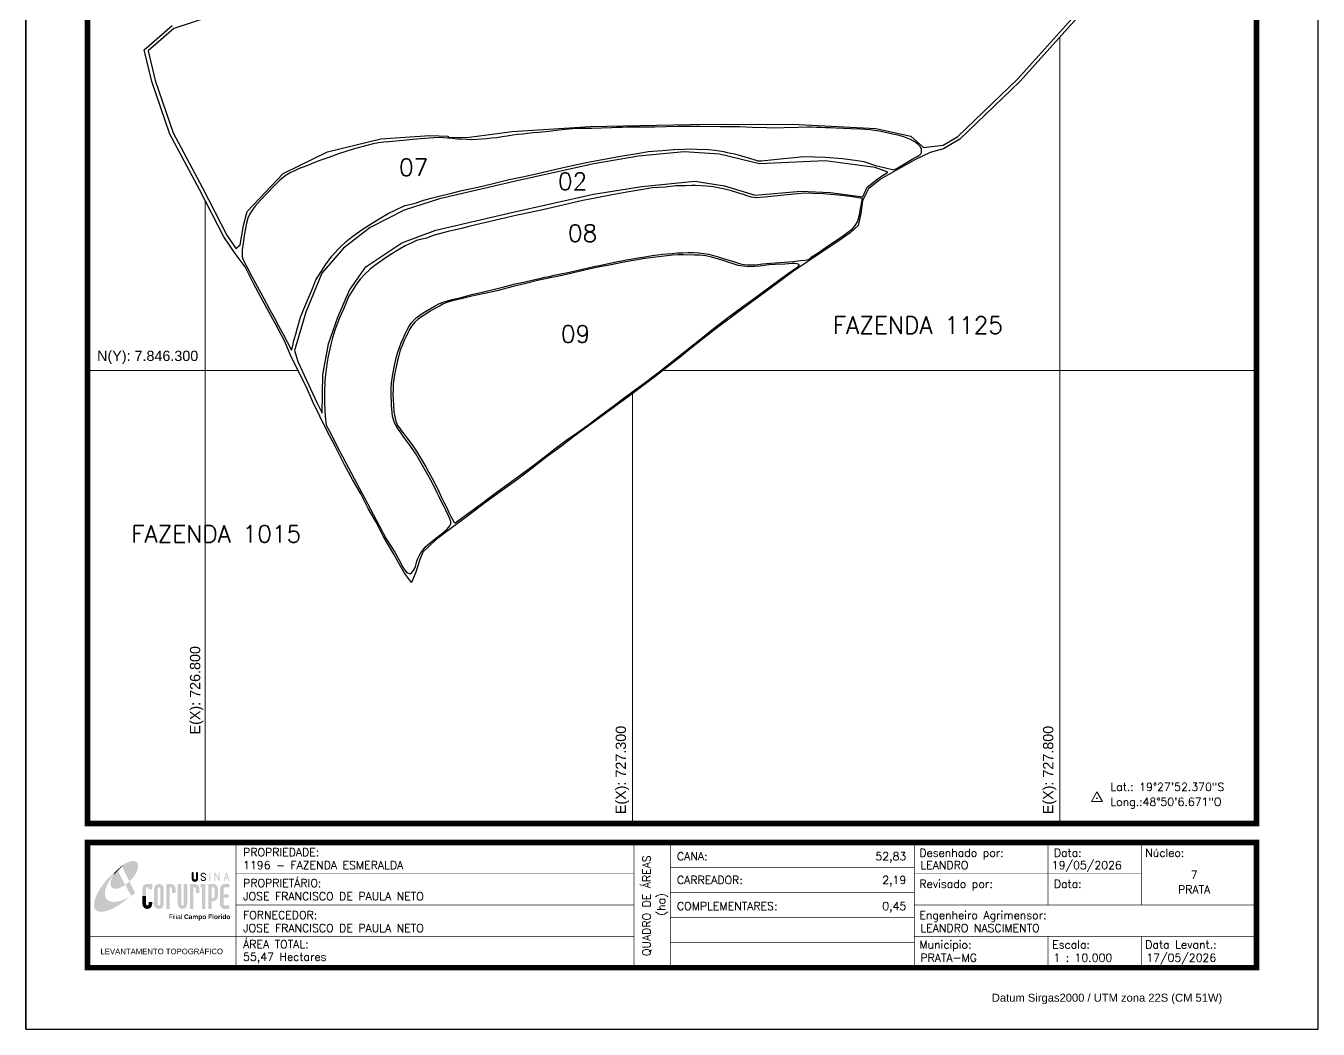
# Model space of a CAD drawing. Header units: millimetres. Extents: x 726590 to 728102, y 7845529 to 7847667.
# Drawn here: x 726590 to 728102, y 7845529 to 7846703 of the extents above; entities that cross this region are included whole.
import ezdxf
from ezdxf.enums import TextEntityAlignment as Align

# ---------------------------------------------------------------- set-up
doc = ezdxf.new("R2010")
doc.units = ezdxf.units.MM
doc.linetypes.add('LIN0', pattern=[0])
doc.layers.add('0114001196', color=1, linetype='Continuous', lineweight=25)
doc.layers.add('MALHA', color=8, linetype='Continuous', lineweight=9)
for name, color, linetype in [('0114001196001', 5, 'Continuous'), ('0114001196002', 5, 'Continuous'), ('0114001196007', 5, 'Continuous'), ('0114001196008', 5, 'Continuous'), ('0114001196009', 5, 'Continuous'), ('MARGEM', 5, 'Continuous'), ('TEXTO', 7, 'Continuous')]:
    doc.layers.add(name, color=color, linetype=linetype)
doc.styles.add('ARIAL', font='arial.ttf')
doc.styles.add('marcelo', font='arial.ttf')
doc.styles.add('ROMANS', font='romans')
doc.styles.add('SIMPLEX', font='simplex', dxfattribs={"height": 0.2})
doc.styles.get("Standard").update_dxf_attribs({"font": 'arial.ttf'})

# ---------------------------------------------------------------- blocks, each defined once
blk = doc.blocks.new('A$C78F83FB3')
at = {"layer": 'MARGEM'}
h = blk.add_hatch(color=20, dxfattribs=at)
edge = h.paths.add_edge_path()
edge.add_ellipse((19.49, 23.77), major_axis=(-6.68, -6.67), ratio=0.469426, start_angle=292.73277, end_angle=601.25787)
edge.add_ellipse((22.83, 22.05), major_axis=(12.64, 11.29), ratio=0.457614, start_angle=79.90686, end_angle=107.91393)
edge = h.paths.add_edge_path()
edge.add_ellipse((18.28, 18.7), major_axis=(13.95, 13.59), ratio=0.386848, start_angle=63.96117, end_angle=264.59932)
edge.add_ellipse((22.83, 22.05), major_axis=(12.64, 11.29), ratio=0.457614, start_angle=107.91393, end_angle=245.11815, ccw=False)
edge.add_ellipse((19.49, 23.77), major_axis=(-6.68, -6.67), ratio=0.469426, start_angle=241.25787, end_angle=292.73277, ccw=False)
for color, points in [(20, [(15.46, 26.12), (14.17, 24.81), (14.06, 24.24), (14.39, 23.97), (14.67, 24.54), (19.47, 29.32), (18.48, 28.66), (17.31, 27.78)]), (7, [(58.42, 24.9), (57.9, 24.9), (57.9, 21.73, -0.414214), (57.15, 20.98), (56.84, 20.98, -0.414214), (56.09, 21.73), (56.09, 24.9), (55.57, 24.9), (55.57, 21.73, 0.414214), (56.84, 20.46), (57.15, 20.46, 0.414214), (58.42, 21.73)]), (7, [(61.7, 24.9), (61.23, 24.9, 0.396318), (60.04, 23.78), (60.04, 23.72, 0.151912), (60.39, 22.97), (60.46, 22.92), (62.18, 22), (62.85, 21.83, 0.12407), (62.51, 22.42), (60.75, 23.36, -0.13192), (60.56, 23.77, -0.385578), (61.23, 24.37), (61.7, 24.37, -0.414214), (62.37, 23.7), (62.89, 23.7, 0.414214)]), (7, [(62.37, 23.7), (62.89, 23.7, 0.414214), (61.7, 24.9), (61.23, 24.9, 0.396318), (60.04, 23.78), (60.04, 23.72, 0.151912), (60.39, 22.97), (60.46, 22.92), (62.18, 22), (62.18, 22, -0.131921), (62.37, 21.59, -0.385578), (61.7, 20.98), (61.23, 20.98, -0.414214), (60.56, 21.65), (60.04, 21.65, 0.414214), (61.23, 20.46), (61.7, 20.46, 0.402546), (62.89, 21.61, 0.165292), (62.51, 22.42), (60.75, 23.36, -0.13192), (60.56, 23.77, -0.385578), (61.23, 24.37), (61.7, 24.37, -0.414214)]), (7, [(30.97, 12.46), (29.13, 12.46), (29.13, 8.21, 1), (34.29, 8.21), (34.29, 9.41), (32.45, 9.41), (32.45, 8.21, -1), (30.97, 8.21)])]:
    blk.add_hatch(color=color, dxfattribs=at).paths.add_polyline_path(points)
h = blk.add_hatch(color=7, dxfattribs=at)
h.paths.add_polyline_path([(65.24, 24.9), (64.72, 24.9), (64.72, 20.46), (65.24, 20.46)])
h.paths.add_polyline_path([(67.38, 20.46), (67.9, 20.46), (67.9, 23.74), (69.74, 20.46), (70.23, 20.46), (70.23, 24.9), (69.71, 24.9), (69.71, 21.58), (67.85, 24.9), (67.38, 24.9)])
h.paths.add_polyline_path([(72.17, 20.46), (72.72, 20.46), (73.14, 21.73), (74.49, 21.73), (74.9, 20.46), (75.45, 20.46), (74, 24.9), (73.62, 24.9)])
h.paths.add_polyline_path([(73.81, 23.8), (74.32, 22.25), (73.31, 22.25)], flags=16)
h = blk.add_hatch(color=7, dxfattribs=at)
h.paths.add_polyline_path([(31.71, 18.93, 0.414214), (29.13, 16.35), (29.13, 12.46), (30.97, 12.46), (30.97, 16.35, -0.414214), (31.71, 17.09), (32.45, 17.09), (32.45, 16.02), (34.29, 16.02), (34.29, 18.93)])
h.paths.add_polyline_path([(44.15, 17.09, -0.414214), (44.89, 16.35), (44.89, 14.1), (46.72, 14.1), (46.72, 16.17, 0.433937), (44.15, 18.93), (41.77, 18.93), (41.77, 12.46), (43.61, 12.46), (43.61, 17.09)])
h.paths.add_polyline_path([(43.61, 12.46), (41.77, 12.46), (41.77, 5.62), (43.61, 5.62)])
h.paths.add_polyline_path([(47.92, 12.46), (49.75, 12.46), (49.75, 18.93), (47.92, 18.93)])
h.paths.add_polyline_path([(52.91, 18.93), (51.08, 18.93), (51.08, 12.46), (52.91, 12.46)])
h.paths.add_polyline_path([(51.08, 8.12, -1), (49.75, 8.12), (49.75, 12.46), (47.92, 12.46), (47.92, 8.12, 1), (52.91, 8.12), (52.91, 12.46), (51.08, 12.46)])
h.paths.add_polyline_path([(54.41, 12.46), (56.25, 12.46), (56.25, 17.09), (56.79, 17.09, -0.414214), (57.53, 16.35), (57.53, 14.1), (59.36, 14.1), (59.36, 16.17, 0.433937), (56.79, 18.93), (54.41, 18.93)])
h.paths.add_polyline_path([(56.25, 12.46), (54.41, 12.46), (54.41, 5.62), (56.25, 5.62)])
h.paths.add_polyline_path([(60.73, 12.46), (62.58, 12.46), (62.58, 18.93), (60.02, 18.93), (60.02, 17.08), (60.73, 17.08)])
h.paths.add_polyline_path([(62.58, 12.46), (60.73, 12.46), (60.73, 5.62), (62.58, 5.62)])
h.paths.add_polyline_path([(64.06, 12.46), (65.82, 12.46), (65.82, 17.17), (66.66, 17.17, -0.450417), (67.48, 16.25), (67.48, 12.46), (69.24, 12.46, 0.002307), (69.24, 12.48, 0.005282), (69.23, 12.54, -0.000938), (69.23, 12.53), (69.23, 16.17, 0.433937), (66.66, 18.93), (64.06, 18.93)])
h.paths.add_polyline_path([(64.06, 5.62), (65.82, 5.62), (65.82, 9.77), (66.66, 9.77, 0.426056), (69.24, 12.46), (67.48, 12.46), (67.48, 12.45, -0.450417), (66.66, 11.53), (65.82, 11.53), (65.82, 12.46), (64.06, 12.46)])
h.paths.add_polyline_path([(70.37, 12.46), (74.87, 12.46), (74.87, 13.44), (72.21, 13.44), (72.21, 16.35, -0.414214), (72.95, 17.09), (75.38, 17.09), (75.38, 18.93), (72.95, 18.93, 0.414214), (70.37, 16.35)])
h.paths.add_polyline_path([(72.21, 11.62), (74.87, 11.62), (74.87, 12.46), (70.37, 12.46), (70.37, 8.21, 0.414214), (72.95, 5.62), (75.38, 5.62), (75.38, 7.47), (72.95, 7.47, -0.414214), (72.21, 8.21)])
h = blk.add_hatch(color=7, dxfattribs=at)
h.paths.add_polyline_path([(35.29, 16.35), (35.29, 8.21, 1), (40.46, 8.21, 0.016978), (40.45, 8.38), (40.45, 16.17, 0.433937), (37.88, 18.93), (37.87, 18.93, 0.41391)])
h.paths.add_polyline_path([(38.62, 16.35), (38.62, 8.21, -1), (37.13, 8.21), (37.13, 16.35, -1)], flags=16)
at = {"layer": 'MARGEM', "color": 7}
blk.add_lwpolyline([(58.42, 24.9), (57.9, 24.9), (57.9, 21.73, -0.414214), (57.15, 20.98), (56.84, 20.98, -0.414214), (56.09, 21.73), (56.09, 24.9), (55.57, 24.9), (55.57, 21.73, 0.414214), (56.84, 20.46), (57.15, 20.46, 0.414214), (58.42, 21.73), (58.42, 24.9)], format="xyb", close=True, dxfattribs=at)
at = {"layer": 'MARGEM', "color": 252, "insert": (43.05, 2.72), "char_height": 2.5, "attachment_point": 1, "style": 'ARIAL'}
blk.add_mtext_dynamic_manual_height_columns('Filial {\\fArial|b1|i0|c0|p34;Campo Florido}', width=33.0271, gutter_width=2.46, heights=[2.95], dxfattribs=at)

msp = doc.modelspace()

# ---------------------------------------------------------------- linework, layer by layer
at = {"layer": '0114001196'}
msp.add_lwpolyline([(727823.8, 7846716.4), (727753.2, 7846638.2), (727683.1, 7846570.6), (727663.7, 7846559.1), (727648.3, 7846554.9), (727630.2, 7846546.6), (727608.1, 7846533.9), (727590, 7846523.8), (727576.3, 7846512.3), (727569.2, 7846498.3), (727567.1, 7846483.6), (727564.1, 7846469.7), (727554.6, 7846460.8), (727540.1, 7846450.7), (727523.1, 7846439.7), (727505, 7846427.4), (727487.3, 7846415.4), (727468.5, 7846401.3), (727449.4, 7846387.1), (727431.7, 7846374.2), (727416.2, 7846362.7), (727401, 7846351.2), (727384, 7846338), (727369.2, 7846326.5), (727355.6, 7846315.3), (727340.4, 7846303.7), (727326, 7846292.6), (727310.7, 7846280.6), (727294.9, 7846269.2), (727279, 7846257.3), (727263.1, 7846245.6), (727247.1, 7846233.9), (727231.5, 7846222.7), (727216.8, 7846211.2), (727200.1, 7846199.1), (727182.2, 7846185.3), (727166.9, 7846173.4), (727147.8, 7846159.7), (727128.5, 7846145.6), (727107, 7846129.5), (727087.5, 7846115.1), (727070.3, 7846102), (727054.8, 7846087.3), (727051.2, 7846078.6), (727046.5, 7846064), (727041.3, 7846051.9), (727041.3, 7846051.9), (727033.3, 7846062.7), (727026.8, 7846073.6), (727020.6, 7846085.1), (727008.3, 7846106), (727008.3, 7846106), (727000, 7846122.5), (726990.7, 7846138.4), (726982.2, 7846155.5), (726972.5, 7846172.2), (726963.2, 7846189.6), (726952, 7846211.3), (726941.9, 7846230.4), (726934, 7846246.4), (726925.5, 7846263.8), (726918, 7846281.3), (726907.7, 7846301.7), (726899.8, 7846317.8), (726893.3, 7846333.7), (726882.9, 7846353.1), (726874.7, 7846367.9), (726865.4, 7846384.9), (726856.2, 7846402.3), (726846.7, 7846421.2), (726835.1, 7846436.8), (726822, 7846456.3), (726793.4, 7846511.8), (726758.7, 7846576.5), (726737.6, 7846638), (726728.8, 7846675.2), (726761.4, 7846703.6)], dxfattribs=at)
at = {"layer": '0114001196001'}
msp.add_lwpolyline([(726823.1, 7846719.8), (726763.4, 7846700.1), (726733.2, 7846673.8), (726741.5, 7846639.2), (726762.4, 7846578.1), (726796.9, 7846513.7), (726825.4, 7846458.3), (726835.9, 7846442.7), (726840.8, 7846446.9), (726845, 7846469.4), (726849.1, 7846486), (726891.2, 7846530.6), (726943.2, 7846555.6), (727005.4, 7846570.9), (727062.8, 7846574.9), (727084.3, 7846574), (727084.4, 7846573.1), (727106.3, 7846572.5), (727159.3, 7846579.6), (727250.5, 7846585.5), (727367.3, 7846587.8), (727487.6, 7846588.1), (727584.7, 7846583.2), (727625.8, 7846574), (727640.3, 7846560.7), (727663.3, 7846563.5), (727680.7, 7846573.8), (727750.3, 7846641), (727820.8, 7846719)], dxfattribs=at)
at = {"layer": '0114001196002'}
msp.add_lwpolyline([(727583.8, 7846537.3), (727525.6, 7846545.3), (727448.5, 7846541.9), (727401.7, 7846553.1), (727360.4, 7846555.6), (727307.2, 7846550.6), (727254.9, 7846541.6), (727166.5, 7846522.4), (727074.1, 7846500.8), (727032.7, 7846487.5), (726992.9, 7846467.3), (726961.8, 7846443), (726936.7, 7846413.6), (726917.8, 7846368), (726904.6, 7846323.2), (726908.5, 7846310.5), (726930.8, 7846262.3), (726936.9, 7846249.9), (726937.8, 7846294.8), (726944.4, 7846330.9), (726955.4, 7846362.2), (726968.9, 7846394), (726987.8, 7846421.3), (727030.2, 7846449.3), (727069.8, 7846463.9), (727156.7, 7846484.4), (727254.3, 7846506.1), (727310.8, 7846515.1), (727373.1, 7846521.4), (727407.6, 7846515.8), (727443.6, 7846505.1), (727497.1, 7846509.9), (727531.4, 7846508.2), (727569.6, 7846503.2), (727574.6, 7846514.4), (727587.9, 7846524.9), (727598.8, 7846532.1)], close=True, dxfattribs=at)
at = {"layer": '0114001196007', "linetype": 'Continuous', "flags": 128}
msp.add_lwpolyline([(727187.3, 7846530.1), (727202, 7846533.6), (727217.2, 7846537.1), (727232.9, 7846540.5), (727250.2, 7846544.2), (727285.8, 7846550.6), (727307.6, 7846554.4), (727318.3, 7846556), (727335, 7846557.3), (727348.1, 7846558.5), (727360.4, 7846558.9), (727369.6, 7846559.3), (727375.7, 7846559), (727389.3, 7846558.4), (727395.8, 7846557.8), (727401.7, 7846556.9), (727406.4, 7846556), (727410.9, 7846555.1), (727419.5, 7846553.3), (727427.5, 7846551.1), (727436.9, 7846548.3), (727444.4, 7846545.9), (727446.8, 7846545.1), (727450.9, 7846545.4), (727476.5, 7846547.9), (727489, 7846549.2), (727500.3, 7846550.4), (727513, 7846549.8), (727525.7, 7846549.4), (727545.6, 7846547.8), (727560.5, 7846546), (727570.6, 7846544.4), (727584.4, 7846539.8), (727596, 7846537), (727605.6, 7846534.8), (727608, 7846535.9), (727610.3, 7846537.2), (727618.1, 7846541.9), (727627.3, 7846547.3), (727633.1, 7846550.4), (727634.9, 7846551.5), (727636.3, 7846552.4), (727637.3, 7846553.6), (727638, 7846555.1), (727638.3, 7846556.8), (727638.1, 7846558.7), (727637.6, 7846560.2), (727636.9, 7846561.3), (727636.4, 7846562.1), (727634.1, 7846564.4), (727631.7, 7846566.3), (727628.6, 7846568.3), (727625.1, 7846570.1), (727621.4, 7846571.7), (727617.3, 7846573.2), (727613, 7846574.3), (727608.6, 7846575.5), (727604.2, 7846576.6), (727599.5, 7846577.5), (727594, 7846578.7), (727588.5, 7846579.9), (727583.1, 7846580.9), (727577.7, 7846581.7), (727567.1, 7846582.4), (727555.8, 7846582.8), (727537.9, 7846583.6), (727532, 7846583.8), (727525.9, 7846583.9), (727520.3, 7846584.2), (727515, 7846584.4), (727509.6, 7846584.5), (727504.2, 7846584.6), (727493.4, 7846584.3), (727477.6, 7846583.9), (727467.7, 7846583.6), (727456.9, 7846583.8), (727440.2, 7846584.4), (727425.3, 7846585), (727414.3, 7846585.1), (727402.8, 7846585.2), (727378.7, 7846585.6), (727352.6, 7846585.4), (727339.4, 7846585), (727326, 7846584.8), (727312.8, 7846584.7), (727306.3, 7846584.7), (727299.9, 7846584.6), (727293.6, 7846584.5), (727287.5, 7846584.4), (727281.4, 7846584.3), (727275.4, 7846583.9), (727263.8, 7846583.5), (727252.3, 7846583.2), (727240.9, 7846583), (727235.5, 7846582.9), (727225.3, 7846582.2), (727214.1, 7846581), (727202.1, 7846579.6), (727189.9, 7846578.5), (727183.8, 7846577.9), (727177.7, 7846577.3), (727171.6, 7846576.6), (727165.5, 7846575.9), (727159.5, 7846575.1), (727153.5, 7846574.2), (727147.5, 7846573.2), (727141.4, 7846572.3), (727135.3, 7846571.7), (727129.3, 7846571.1), (727123.4, 7846570.4), (727117.5, 7846570.1), (727111.7, 7846570), (727106.1, 7846570.3), (727100.5, 7846570.5), (727094.8, 7846570.7), (727089.1, 7846571.2), (727083.7, 7846571.7), (727078.5, 7846572), (727073.2, 7846572.4), (727068, 7846572.2), (727051.4, 7846571), (727039.5, 7846569.9), (727027.4, 7846568.6), (727015, 7846567.5), (727008.9, 7846567), (727002.7, 7846566.2), (726996.7, 7846565.1), (726990.6, 7846563.6), (726984.8, 7846562), (726973.1, 7846558.8), (726955.9, 7846553.4), (726944.6, 7846549.2), (726933.1, 7846545.1), (726915.7, 7846538.4), (726910.1, 7846536.1), (726904.6, 7846533.7), (726899.4, 7846531.3), (726894.8, 7846528.6), (726887.5, 7846522.7), (726880.3, 7846515.6), (726872.6, 7846507.2), (726864.8, 7846499.3), (726858.3, 7846491.6), (726855.5, 7846487.8), (726853.1, 7846484.2), (726851.2, 7846481), (726849.9, 7846478.1), (726848.4, 7846472.1), (726847.3, 7846466.1), (726845.7, 7846457.9), (726844.4, 7846448.9), (726843.2, 7846441), (726843.2, 7846435), (726843.4, 7846432.8), (726844, 7846430.6), (726844.8, 7846428.7), (726848.4, 7846421.9), (726854.8, 7846409.8), (726865.1, 7846390.6), (726875.4, 7846371.5), (726880.6, 7846362), (726885.9, 7846352.1), (726891.2, 7846342.5), (726896, 7846333.3), (726901.2, 7846323.5), (726902.5, 7846329.2), (726903.9, 7846335), (726906, 7846342.3), (726907.9, 7846349.7), (726911.6, 7846362.1), (726917.6, 7846377.6), (726925.9, 7846396.6), (726929.6, 7846405.8), (726936, 7846416.2), (726940.8, 7846423.7), (726948.3, 7846433.7), (726955.6, 7846442), (726964.9, 7846450.7), (726972.9, 7846456.9), (726983.8, 7846464.8), (726993.3, 7846471), (727003.5, 7846477.5), (727014.2, 7846483.6), (727022.5, 7846487.6), (727033.6, 7846492.8), (727044.5, 7846495.2), (727045.9, 7846495.7), (727047.1, 7846496.1), (727049.9, 7846497.2), (727055.7, 7846499.2), (727064.4, 7846501.5), (727073.9, 7846503.9), (727089.6, 7846507.7), (727100.3, 7846510.4), (727118.9, 7846514.6), (727135.5, 7846518.5), (727155.6, 7846523.3), (727171.3, 7846526.7)], close=True, dxfattribs=at)
at = {"layer": '0114001196008', "linetype": 'Continuous', "flags": 128}
msp.add_lwpolyline([(727361.9, 7846516.1), (727350.7, 7846515.8), (727338.7, 7846514.6), (727323.1, 7846513.5), (727314.6, 7846512.2), (727293.3, 7846508.4), (727276.2, 7846505.3), (727258.4, 7846502.1), (727241.8, 7846498.7), (727226.6, 7846495.3), (727211.8, 7846491.9), (727196.8, 7846488.3), (727180.3, 7846484.8), (727165.1, 7846481.5), (727145.3, 7846476.8), (727128.5, 7846472.9), (727110.2, 7846468.7), (727099.8, 7846466.1), (727084.2, 7846462.4), (727075.2, 7846460.1), (727068, 7846458.2), (727064.8, 7846457.1), (727061.9, 7846455.9), (727058.9, 7846454.9), (727055.6, 7846453.9), (727051.7, 7846453), (727047.4, 7846452), (727040.9, 7846449), (727034.1, 7846445.7), (727025.6, 7846440.8), (727016.5, 7846435.1), (727008, 7846429.5), (726998.7, 7846422.8), (726992.8, 7846418.1), (726986.3, 7846412.1), (726981.5, 7846406.6), (726975.9, 7846399.2), (726972.3, 7846393.6), (726968.1, 7846386.7), (726965.5, 7846380.1), (726961.7, 7846371.6), (726957.2, 7846361.3), (726952.2, 7846348.3), (726949.1, 7846338.1), (726947.1, 7846330.3), (726944, 7846316.8), (726942.3, 7846307.1), (726940.4, 7846291.5), (726939.9, 7846286.3), (726939.5, 7846276.4), (726939.5, 7846271.6), (726939.6, 7846261.9), (726940.1, 7846253.1), (726940.4, 7846246), (726941.5, 7846235.7), (726945.4, 7846228.9), (726957.2, 7846205.8), (726971.1, 7846179.4), (726983.6, 7846156), (726996.7, 7846131.7), (727011.4, 7846103.8), (727016.8, 7846095.2), (727021.8, 7846087.3), (727026.7, 7846078.5), (727031.1, 7846069.8), (727033.1, 7846066.7), (727035, 7846064.4), (727036.8, 7846063), (727038.8, 7846062.3), (727040.1, 7846062.3), (727041.7, 7846063.5), (727043.4, 7846065.5), (727045, 7846067.9), (727046.2, 7846070.6), (727046.9, 7846073.7), (727047.7, 7846076.7), (727048.9, 7846079.8), (727050.5, 7846083.1), (727052.5, 7846086.6), (727053.4, 7846088.1), (727054.7, 7846089.7), (727058.2, 7846093.9), (727063.5, 7846098.7), (727067.4, 7846101.7), (727071.1, 7846104.6), (727078, 7846109.8), (727083.1, 7846114.3), (727084.9, 7846116.2), (727086.3, 7846117.9), (727087.2, 7846119.5), (727087.6, 7846120.9), (727087.3, 7846123.3), (727086.2, 7846126.4), (727084.6, 7846129.7), (727081.1, 7846137.3), (727078.9, 7846141.7), (727076.7, 7846146.3), (727074.2, 7846151.2), (727071.5, 7846156.6), (727065.5, 7846168.6), (727059, 7846180.3), (727052.6, 7846191.5), (727046.3, 7846202.3), (727039.5, 7846212.6), (727036, 7846217.3), (727032.6, 7846221.8), (727029.3, 7846226.4), (727026.1, 7846230.8), (727023.4, 7846235.1), (727021.5, 7846238.8), (727020.2, 7846242.4), (727019.3, 7846246.4), (727018.8, 7846250.7), (727018.4, 7846254.9), (727018.2, 7846259.4), (727017.9, 7846264.2), (727017.6, 7846269.1), (727017.6, 7846274.2), (727017.7, 7846279.5), (727018.1, 7846285), (727018.8, 7846290.4), (727019.6, 7846295.6), (727021.5, 7846305.7), (727024, 7846316.2), (727025.5, 7846321.5), (727027.4, 7846326.9), (727029.4, 7846332.2), (727031.7, 7846337.5), (727034, 7846342.6), (727036.3, 7846347.4), (727038.7, 7846351.6), (727041.1, 7846355.3), (727044, 7846358.6), (727047.3, 7846361.7), (727051, 7846364.5), (727055.2, 7846367.3), (727059.7, 7846370.2), (727064.3, 7846373), (727069.1, 7846375.7), (727074.2, 7846378.2), (727079.5, 7846380.3), (727084.8, 7846381.9), (727090.4, 7846383.3), (727096.3, 7846384.6), (727102.1, 7846386.2), (727107.7, 7846387.6), (727113.3, 7846389), (727119.2, 7846390.5), (727125.6, 7846391.9), (727138.4, 7846395.1), (727150.9, 7846398.1), (727162.8, 7846401.1), (727174.3, 7846403.7), (727185.8, 7846406.3), (727191.5, 7846407.5), (727197.3, 7846408.9), (727202.9, 7846410), (727208.5, 7846411.4), (727214.3, 7846412.6), (727226.2, 7846415.1), (727236.6, 7846417.4), (727246.4, 7846419.8), (727256.4, 7846422), (727261.4, 7846422.8), (727266.6, 7846424), (727271.8, 7846425.1), (727277.2, 7846426.2), (727282.7, 7846427.4), (727287.5, 7846428.3), (727292.5, 7846429.2), (727298.1, 7846430.3), (727304.3, 7846431.2), (727316.7, 7846433.3), (727323, 7846434.4), (727329.2, 7846435.2), (727335, 7846436), (727340.7, 7846436.5), (727346.4, 7846436.9), (727352.4, 7846437.4), (727358.7, 7846437.7), (727365.2, 7846437.9), (727371.5, 7846437.8), (727377.6, 7846437.5), (727383.5, 7846436.9), (727389.1, 7846435.9), (727394.7, 7846434.5), (727400.2, 7846432.8), (727405.9, 7846431.1), (727411.6, 7846429.4), (727416.8, 7846427.7), (727421.7, 7846426.1), (727426.3, 7846424.7), (727430.6, 7846423.8), (727434.7, 7846423.5), (727438.8, 7846423.4), (727443, 7846423.7), (727447.4, 7846424.1), (727452, 7846424.6), (727456.8, 7846425), (727467, 7846425.8), (727477.8, 7846426.6), (727488.1, 7846427.6), (727496.5, 7846428.5), (727502, 7846429.1), (727505.4, 7846429.6), (727506.8, 7846430.2), (727509.2, 7846432.3), (727517.3, 7846437.7), (727525.4, 7846443.3), (727531.7, 7846447.8), (727537, 7846451.4), (727542.1, 7846454.8), (727546.8, 7846458), (727550.9, 7846460.9), (727554.4, 7846463.5), (727557.3, 7846465.8), (727559.5, 7846468.1), (727561.4, 7846470.8), (727563.1, 7846473.9), (727564.6, 7846477.7), (727565.7, 7846482.2), (727566.4, 7846486.8), (727567.2, 7846491), (727568.3, 7846497.3), (727569.2, 7846501.2), (727554.5, 7846503.6), (727541.2, 7846505.2), (727523.3, 7846506.7), (727511.4, 7846507.1), (727501.5, 7846507.5), (727493.5, 7846506.7), (727480.9, 7846505.3), (727454.4, 7846502.7), (727444.7, 7846502.1), (727441.6, 7846502.2), (727438.9, 7846502.7), (727436.4, 7846503.4), (727433.7, 7846504.4), (727431, 7846505.3), (727424.3, 7846507.4), (727415.8, 7846510), (727409.4, 7846511.7), (727402.2, 7846513.2), (727398.4, 7846514), (727394.5, 7846514.7), (727390.5, 7846515.3), (727386.5, 7846515.7), (727373.8, 7846516.2), (727369.6, 7846516.4)], close=True, dxfattribs=at)
at = {"layer": '0114001196009', "linetype": 'Continuous', "flags": 128}
msp.add_lwpolyline([(727363.1, 7846323.8), (727381.8, 7846338.6), (727394.4, 7846348.5), (727414.1, 7846363.8), (727427.7, 7846373.6), (727442.7, 7846384.5), (727460.6, 7846397.8), (727472.6, 7846406.9), (727485.3, 7846415.7), (727493.3, 7846421.3), (727495.5, 7846423.7), (727493.8, 7846424.4), (727492.4, 7846424.8), (727490.1, 7846425.1), (727486.9, 7846424.9), (727478.2, 7846424.3), (727467, 7846423.9), (727459.6, 7846423.5), (727449.5, 7846421.9), (727443.1, 7846421.4), (727436.2, 7846421.3), (727429.6, 7846421.8), (727423.5, 7846422.8), (727417.7, 7846424.5), (727412.1, 7846426.5), (727405.9, 7846428.6), (727399.4, 7846430.6), (727392.6, 7846432.5), (727385.6, 7846434), (727378.9, 7846434.7), (727372.4, 7846435), (727359.7, 7846435.2), (727353.3, 7846435.1), (727346.9, 7846434.7), (727340.4, 7846434.1), (727333.9, 7846433.4), (727327.4, 7846432.5), (727320.9, 7846431.7), (727314.3, 7846430.9), (727307.7, 7846429.8), (727301.2, 7846428.7), (727288, 7846426.3), (727274.9, 7846423.5), (727261.7, 7846421), (727248.9, 7846418.4), (727229.5, 7846413.7), (727215.6, 7846410.8), (727203.6, 7846408.4), (727188.9, 7846405), (727176.9, 7846402.2), (727160.3, 7846398), (727141.1, 7846393.2), (727128.6, 7846390.4), (727117.4, 7846388.1), (727112.2, 7846386.8), (727101.2, 7846384.1), (727089.4, 7846381.2), (727085, 7846380.1), (727081.5, 7846378.9), (727078.2, 7846377.3), (727074, 7846375.1), (727068.8, 7846372.4), (727063.4, 7846369.2), (727058.1, 7846365.8), (727053.1, 7846362.5), (727048.9, 7846359.4), (727045.5, 7846356.6), (727042.9, 7846353.8), (727040.9, 7846351.1), (727039.2, 7846347.7), (727037.2, 7846344), (727035.2, 7846339.8), (727032.7, 7846334.8), (727030.4, 7846329.2), (727028.2, 7846323.5), (727026.6, 7846317.6), (727025.1, 7846311.6), (727023.7, 7846306), (727022.6, 7846300.6), (727021.4, 7846295), (727020.6, 7846289.6), (727020.1, 7846284.1), (727019.8, 7846278.2), (727019.6, 7846272.2), (727019.8, 7846265.8), (727020.2, 7846258.8), (727020.8, 7846251.7), (727021.8, 7846245.6), (727023.2, 7846240.4), (727025.2, 7846235.6), (727027.3, 7846232.7), (727029.4, 7846229.6), (727032.3, 7846225.7), (727036, 7846221.1), (727039.9, 7846216), (727043.9, 7846210.5), (727047.8, 7846204.8), (727054.7, 7846193.1), (727058.1, 7846187.3), (727061.5, 7846181.4), (727067.8, 7846169.6), (727073.8, 7846157.5), (727076.7, 7846151.2), (727079.7, 7846145), (727082.6, 7846139), (727085.2, 7846133.7), (727087.2, 7846129.6), (727090.1, 7846124.2), (727090.6, 7846123.2), (727091.1, 7846122.4), (727092.6, 7846121.7), (727094.1, 7846122.8), (727099.9, 7846127), (727104.3, 7846130), (727122.6, 7846143.3), (727140.6, 7846157.1), (727152.9, 7846166), (727171.6, 7846179.7), (727185, 7846189.5), (727196.7, 7846198.6), (727209.7, 7846208.6), (727221.9, 7846217.8), (727235.6, 7846227.3), (727249.2, 7846237.2), (727262.4, 7846247), (727275.7, 7846257), (727290.3, 7846267.8), (727299.3, 7846274.6), (727310.5, 7846282.6), (727331, 7846298.2), (727351.7, 7846314.7)], close=True, dxfattribs=at)
at = {"layer": 'MALHA', "linetype": 'Continuous', "flags": 128}
for points in [[(727800, 7845769.8), (727800, 7846690)], [(726800, 7845769.8), (726800, 7846499)], [(726908.6, 7846300), (726662.2, 7846300)], [(728030.2, 7846300), (727335.7, 7846300)], [(727300, 7845769.8), (727300, 7846272.9)]]:
    msp.add_lwpolyline(points, dxfattribs=at)
at = {"layer": 'MARGEM', "color": 174, "linetype": 'LIN0'}
msp.add_line((726590.2, 7845529), (726590.2, 7847667.4), dxfattribs=at)
at = {"layer": 'MARGEM', "color": 174, "linetype": 'LIN0', "flags": 128}
msp.add_lwpolyline([(728102.2, 7845529), (728102.2, 7847667.4), (726590.2, 7847667.4), (726590.2, 7845529)], close=True, dxfattribs=at)
at = {"layer": 'MARGEM', "color": 174, "linetype": 'LIN0', "lineweight": 0, "const_width": 6.54, "flags": 128}
msp.add_lwpolyline([(728030.2, 7845769.8), (728030.2, 7847595.4), (726662.2, 7847595.4), (726662.2, 7845769.8)], close=True, dxfattribs=at)
at = {"layer": 'MARGEM', "color": 174, "linetype": 'LIN0', "const_width": 6.54, "flags": 128}
msp.add_lwpolyline([(726662.2, 7845747.4), (728030.2, 7845747.4), (728030.2, 7845601), (726662.2, 7845601)], close=True, dxfattribs=at)
at = {"layer": 'MARGEM', "color": 174, "linetype": 'LIN0', "flags": 128}
for points, const_width in [([(726836.1, 7845747.4), (726836.1, 7845601)], 0.727), ([(726836.1, 7845747.4), (726836.1, 7845602.3)], 0.72), ([(727301.6, 7845747.4), (727301.6, 7845602.8)], 0.727), ([(727344.3, 7845747.4), (727344.3, 7845602.8)], 0.727), ([(727629.9, 7845747.4), (727629.9, 7845602.8)], 0.727), ([(727786.1, 7845674.2), (727786.1, 7845747.4)], 0.727), ([(727895.3, 7845674.2), (727895.3, 7845747.4)], 0.727), ([(726836.1, 7845710.8), (727301.6, 7845710.8)], 0.727), ([(727344.3, 7845718.1), (727629.9, 7845718.1)], 0.727), ([(727629.9, 7845710.8), (727895.3, 7845710.8)], 0.727), ([(727344.3, 7845688.8), (727629.9, 7845688.8)], 0.727), ([(726836.1, 7845674.2), (727301.6, 7845674.2)], 0.727), ([(727629.9, 7845674.2), (728030.3, 7845674.2)], 0.727), ([(727344.3, 7845659.6), (727629.9, 7845659.6)], 0.727), ([(726662.2, 7845637.6), (727301.6, 7845637.6)], 0.727), ([(727629.9, 7845637.6), (728030.3, 7845637.6)], 0.727), ([(727786.1, 7845637.6), (727786.1, 7845601.3)], 0.727), ([(727895.3, 7845637.6), (727895.3, 7845601.3)], 0.727), ([(727344.3, 7845630.3), (727629.9, 7845630.3)], 0.727)]:
    msp.add_lwpolyline(points, dxfattribs=dict(at, const_width=const_width))
at = {"layer": 'TEXTO', "color": 7, "lineweight": 9, "flags": 128}
msp.add_lwpolyline([(727836.9, 7845795.4), (727849.9, 7845795.4), (727843.4, 7845806.7)], close=True, dxfattribs=at)
at = {"layer": 'TEXTO', "color": 7, "lineweight": 9, "const_width": 1.02, "flags": 128}
msp.add_lwpolyline([(727842.9, 7845799.2, -1), (727843.9, 7845799.2, -1)], format="xyb", close=True, dxfattribs=at)

# ---------------------------------------------------------------- block references
at = {"layer": 'MARGEM', "linetype": 'ByBlock', "xscale": 2.201763909379542, "yscale": 2.201763909379542, "zscale": 2.201763909379542}
msp.add_blockref('A$C78F83FB3', (726662.5, 7845657.3), dxfattribs=at)

# ---------------------------------------------------------------- texts
at = {"layer": 'MALHA'}
msp.add_text('N(Y): 7.846.300', height=12, dxfattribs=at).set_placement((726673.6, 7846307.4), align=Align.BOTTOM_LEFT)
for s, p in [('E(X): 726.800', (726797.8, 7845873.9)), ('E(X): 727.300', (727295.9, 7845780.6)), ('E(X): 727.800', (727795.9, 7845780.6))]:
    msp.add_text(s, height=12, rotation=90, dxfattribs=at).set_placement(p, align=Align.BOTTOM_LEFT)
at = {"layer": 'MARGEM', "color": 7, "linetype": 'Continuous', "lineweight": 9}
for s, style, p in [('PROPRIEDADE:', 'SIMPLEX', (726844.4, 7845740.8)), ('Desenhado por:', 'SIMPLEX', (727635.6, 7845740.1)), ('Data:', 'SIMPLEX', (727793, 7845740.1)), ('Núcleo:', 'SIMPLEX', (727899.9, 7845740.1)), ('PROPRIETÁRIO:', 'SIMPLEX', (726844.4, 7845704.6)), ('Revisado por:', 'SIMPLEX', (727635.6, 7845703.7)), ('Data:', 'SIMPLEX', (727793, 7845703.7)), ('FORNECEDOR:', 'SIMPLEX', (726844.4, 7845667.2)), ('Engenheiro Agrimensor:', 'SIMPLEX', (727635.6, 7845667.2)), ('ÁREA TOTAL:', 'SIMPLEX', (726844.4, 7845633.1)), ('Municipio:', 'SIMPLEX', (727635.6, 7845632.6)), ('Escala:', 'SIMPLEX', (727791.1, 7845632.6)), ('Data Levant.:', 'SIMPLEX', (727899.9, 7845632.6)), ('Datum Sirgas2000 / UTM zona 22S (CM 51W)', 'marcelo', (727720.4, 7845570.5))]:
    msp.add_text(s, height=9.36, dxfattribs=dict(at, style=style)).set_placement(p, align=Align.TOP_LEFT)
at = {"layer": 'MARGEM', "color": 7, "linetype": 'Continuous', "style": 'SIMPLEX'}
for s, p in [('1196 - FAZENDA ESMERALDA', (726844.4, 7845725.6)), ('CANA:', (727352, 7845736)), ('LEANDRO', (727636.8, 7845725.6)), ('19/05/2026', (727790.6, 7845725.6)), ('CARREADOR:', (727352, 7845708.3)), ('JOSE FRANCISCO DE PAULA NETO', (726844.4, 7845689.3)), ('COMPLEMENTARES:', (727352, 7845677.7)), ('JOSE FRANCISCO DE PAULA NETO', (726844.4, 7845652)), ('LEANDRO NASCIMENTO', (727636.8, 7845652)), ('55,47 Hectares', (726844.4, 7845618.4)), ('PRATA-MG', (727636.8, 7845617.3)), ('1 : 10.000', (727792.3, 7845617.3)), ('17/05/2026', (727901.1, 7845617.3))]:
    msp.add_text(s, height=9.36, dxfattribs=at).set_placement(p, align=Align.TOP_LEFT)
for s, p in [('QUADRO DE ÁREAS', (727316.5, 7845673.5)), ('(ha)', (727333.5, 7845675))]:
    msp.add_text(s, height=9.36, rotation=90, dxfattribs=at).set_placement(p, align=Align.MIDDLE_CENTER)
for s, p in [('52,83', (727620.3, 7845736)), ('2,19', (727620.3, 7845708.3)), ('0,45', (727620.3, 7845677.7))]:
    msp.add_text(s, height=9.36, dxfattribs=at).set_placement(p, align=Align.TOP_RIGHT)
for s, p in [('7', (727957.1, 7845709.8)), ('PRATA', (727957.1, 7845692.6))]:
    msp.add_text(s, height=9.36, dxfattribs=at).set_placement(p, align=Align.MIDDLE_CENTER)
at = {"layer": 'MARGEM', "color": 7, "linetype": 'ByBlock'}
msp.add_text('LEVANTAMENTO TOPOGRÁFICO', height=6.48, dxfattribs=at).set_placement((726749.2, 7845620), align=Align.MIDDLE_CENTER)
at = {"layer": 'TEXTO', "color": 7, "linetype": 'Continuous', "style": 'ROMANS'}
for s, p in [('07', (727026.8, 7846527.6)), ('02', (727212.7, 7846511.2)), ('08', (727224.4, 7846450.5)), ('FAZENDA 1125', (727534.6, 7846342.9)), ('09', (727216.2, 7846332.5)), ('FAZENDA 1015', (726713.5, 7846098.6))]:
    msp.add_text(s, height=20, dxfattribs=at).set_placement(p)
at = {"layer": 'TEXTO', "linetype": 'ByBlock', "style": 'SIMPLEX'}
for s, p in [('Lat.: 19°27\'52.370"S', (727859.1, 7845807.8, 472.9)), ('Long.:48°50\'6.671"O', (727859.1, 7845790.4, 472.9))]:
    msp.add_text(s, height=9.36, dxfattribs=at).set_placement(p)

doc.saveas('drawing.dxf')
